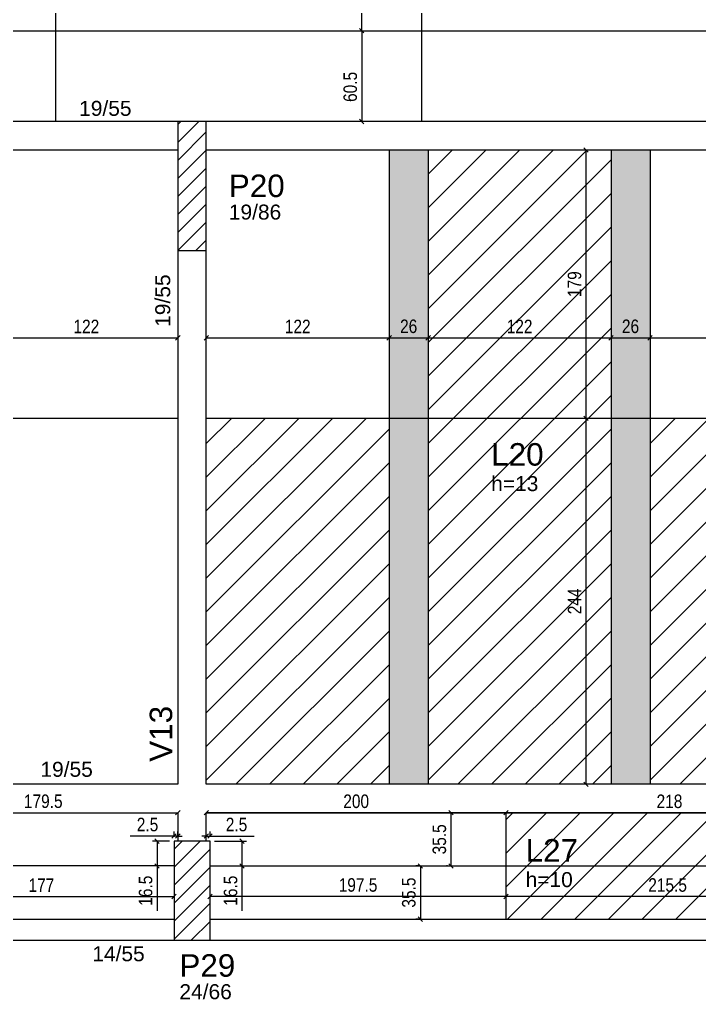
# Model space of a CAD drawing. Header units: millimetres. Extents: x 3565 to 7170, y 1537 to 2867.
# Drawn here: x 4384 to 4838, y 1543 to 2196 of the extents above; entities that cross this region are included whole.
import ezdxf

# ---------------------------------------------------------------- set-up
doc = ezdxf.new("R2010")
doc.units = ezdxf.units.MM
for name, color, linetype in [('3', 3, 'Continuous'), ('4', 4, 'Continuous'), ('7', 7, 'Continuous'), ('9', 9, 'Continuous'), ('Painéis', 200, 'Continuous')]:
    doc.layers.add(name, color=color, linetype=linetype)
doc.layers.add('Hachura', color=251, linetype='Continuous', lineweight=9)
doc.layers.add('REAPROVEITAMENTO', color=251, linetype='Continuous', lineweight=9)
doc.styles.add('COTA TECNICA-50', font='techl___.ttf', dxfattribs={"height": 9})
doc.styles.get("Standard").update_dxf_attribs({"font": 'arial.ttf'})
doc.dimstyles.new('COTA PAINEL-50', dxfattribs={"dimtxt": 9, "dimasz": 3, "dimexe": 3, "dimexo": 3, "dimgap": 3, "dimtad": 1, "dimdec": 1, "dimzin": 12, "dimdsep": 46, "dimtxsty": 'COTA TECNICA-50', "dimblk1": 'OBLIQUE', "dimblk2": 'OBLIQUE', "dimsah": 1, "dimcen": 0.9, "dimclrd": 4, "dimclre": 4, "dimclrt": 240, "dimadec": 1, "dimazin": 3, "dimtfac": 1, "dimtdec": 1, "dimtmove": 0, "dimatfit": 3, "dimfxl": 1, "dimtolj": 1, "dimtzin": 12, "dimarcsym": 0})

# ---------------------------------------------------------------- blocks, each defined once
blk = doc.blocks.new('_Oblique')
at = {"color": 0, "linetype": 'ByBlock', "lineweight": -2}
blk.add_line((-0.5, -0.5), (0.5, 0.5), dxfattribs=at)
blk = doc.blocks.new('*D464')
at = {"layer": 'Defpoints', "color": 0, "transparency": 16777216}
for p in [(4612.23, 2279.98), (4612.23, 2279.98), (4612.23, 2188.48)]:
    blk.add_point(p, dxfattribs=at)
at = {"layer": 'Painéis', "color": 4, "lineweight": -2, "transparency": 16777216}
blk.add_line((4612.23, 2188.48), (4612.23, 2279.98), dxfattribs=at)
at = {"layer": 'Painéis', "color": 4, "lineweight": -2, "transparency": 16777216, "xscale": 3, "yscale": 3, "zscale": 3}
for p, rotation in [((4612.23, 2279.98), 90), ((4612.23, 2188.48), 270)]:
    blk.add_blockref('_Oblique', p, dxfattribs=dict(at, rotation=rotation))
at = {"layer": 'Painéis', "color": 240, "transparency": 16777216, "insert": (4604.61, 2234.23), "char_height": 9, "attachment_point": 5, "rotation": 90, "style": 'COTA TECNICA-50'}
blk.add_mtext('\\A1;91.5', dxfattribs=at)
blk = doc.blocks.new('*D465')
at = {"layer": 'Defpoints', "color": 0, "transparency": 16777216}
for p in [(4612.23, 2188.48), (4612.23, 2127.98), (4612.23, 2127.98)]:
    blk.add_point(p, dxfattribs=at)
at = {"layer": 'Painéis', "color": 4, "lineweight": -2, "transparency": 16777216}
blk.add_line((4612.23, 2188.48), (4612.23, 2127.98), dxfattribs=at)
at = {"layer": 'Painéis', "color": 4, "lineweight": -2, "transparency": 16777216, "xscale": 3, "yscale": 3, "zscale": 3}
for p, rotation in [((4612.23, 2188.48), 90), ((4612.23, 2127.98), 270)]:
    blk.add_blockref('_Oblique', p, dxfattribs=dict(at, rotation=rotation))
at = {"layer": 'Painéis', "color": 240, "transparency": 16777216, "insert": (4604.63, 2151.02), "char_height": 9, "attachment_point": 5, "rotation": 90, "style": 'COTA TECNICA-50'}
blk.add_mtext('\\A1;60.5', dxfattribs=at)
blk = doc.blocks.new('*D486')
at = {"layer": 'Defpoints', "color": 0, "transparency": 16777216}
for p in [(4367.55, 1983.73), (4489.54, 1983.73), (4489.54, 1983.73)]:
    blk.add_point(p, dxfattribs=at)
at = {"layer": 'Painéis', "color": 4, "lineweight": -2, "transparency": 16777216}
blk.add_line((4367.55, 1983.73), (4489.54, 1983.73), dxfattribs=at)
at = {"layer": 'Painéis', "color": 4, "lineweight": -2, "transparency": 16777216, "xscale": 3, "yscale": 3, "zscale": 3, "rotation": 180}
blk.add_blockref('_Oblique', (4367.55, 1983.73), dxfattribs=at)
at = {"layer": 'Painéis', "color": 4, "lineweight": -2, "transparency": 16777216, "xscale": 3, "yscale": 3, "zscale": 3}
blk.add_blockref('_Oblique', (4489.54, 1983.73), dxfattribs=at)
at = {"layer": 'Painéis', "color": 240, "transparency": 16777216, "insert": (4428.54, 1991.28), "char_height": 9, "attachment_point": 5, "style": 'COTA TECNICA-50'}
blk.add_mtext('\\A1;122', dxfattribs=at)
blk = doc.blocks.new('*D489')
at = {"layer": 'Defpoints', "color": 0, "transparency": 16777216}
for p in [(4508.54, 1983.73), (4630.55, 1983.73), (4630.55, 1983.73)]:
    blk.add_point(p, dxfattribs=at)
at = {"layer": 'Painéis', "color": 4, "lineweight": -2, "transparency": 16777216}
blk.add_line((4508.54, 1983.73), (4630.55, 1983.73), dxfattribs=at)
at = {"layer": 'Painéis', "color": 4, "lineweight": -2, "transparency": 16777216, "xscale": 3, "yscale": 3, "zscale": 3, "rotation": 180}
blk.add_blockref('_Oblique', (4508.54, 1983.73), dxfattribs=at)
at = {"layer": 'Painéis', "color": 4, "lineweight": -2, "transparency": 16777216, "xscale": 3, "yscale": 3, "zscale": 3}
blk.add_blockref('_Oblique', (4630.55, 1983.73), dxfattribs=at)
at = {"layer": 'Painéis', "color": 240, "transparency": 16777216, "insert": (4569.54, 1991.28), "char_height": 9, "attachment_point": 5, "style": 'COTA TECNICA-50'}
blk.add_mtext('\\A1;122', dxfattribs=at)
blk = doc.blocks.new('*D490')
at = {"layer": 'Defpoints', "color": 0, "transparency": 16777216}
for p in [(4630.55, 1983.73), (4656.55, 1983.73), (4656.55, 1983.73)]:
    blk.add_point(p, dxfattribs=at)
at = {"layer": 'Painéis', "color": 4, "lineweight": -2, "transparency": 16777216}
blk.add_line((4630.55, 1983.73), (4656.55, 1983.73), dxfattribs=at)
at = {"layer": 'Painéis', "color": 4, "lineweight": -2, "transparency": 16777216, "xscale": 3, "yscale": 3, "zscale": 3, "rotation": 180}
blk.add_blockref('_Oblique', (4630.55, 1983.73), dxfattribs=at)
at = {"layer": 'Painéis', "color": 4, "lineweight": -2, "transparency": 16777216, "xscale": 3, "yscale": 3, "zscale": 3}
blk.add_blockref('_Oblique', (4656.55, 1983.73), dxfattribs=at)
at = {"layer": 'Painéis', "color": 240, "transparency": 16777216, "insert": (4643.55, 1991.32), "char_height": 9, "attachment_point": 5, "style": 'COTA TECNICA-50'}
blk.add_mtext('\\A1;26', dxfattribs=at)
blk = doc.blocks.new('*D538')
at = {"layer": 'Defpoints', "color": 0, "transparency": 16777216}
for p in [(4656.55, 1983.73), (4778.55, 1983.73), (4778.55, 1983.73)]:
    blk.add_point(p, dxfattribs=at)
at = {"layer": 'Painéis', "color": 4, "lineweight": -2, "transparency": 16777216}
blk.add_line((4656.55, 1983.73), (4778.55, 1983.73), dxfattribs=at)
at = {"layer": 'Painéis', "color": 4, "lineweight": -2, "transparency": 16777216, "xscale": 3, "yscale": 3, "zscale": 3, "rotation": 180}
blk.add_blockref('_Oblique', (4656.55, 1983.73), dxfattribs=at)
at = {"layer": 'Painéis', "color": 4, "lineweight": -2, "transparency": 16777216, "xscale": 3, "yscale": 3, "zscale": 3}
blk.add_blockref('_Oblique', (4778.55, 1983.73), dxfattribs=at)
at = {"layer": 'Painéis', "color": 240, "transparency": 16777216, "insert": (4717.55, 1991.28), "char_height": 9, "attachment_point": 5, "style": 'COTA TECNICA-50'}
blk.add_mtext('\\A1;122', dxfattribs=at)
blk = doc.blocks.new('*D539')
at = {"layer": 'Defpoints', "color": 0, "transparency": 16777216}
for p in [(4778.55, 1983.73), (4804.55, 1983.73), (4804.55, 1983.73)]:
    blk.add_point(p, dxfattribs=at)
at = {"layer": 'Painéis', "color": 4, "lineweight": -2, "transparency": 16777216}
blk.add_line((4778.55, 1983.73), (4804.55, 1983.73), dxfattribs=at)
at = {"layer": 'Painéis', "color": 4, "lineweight": -2, "transparency": 16777216, "xscale": 3, "yscale": 3, "zscale": 3, "rotation": 180}
blk.add_blockref('_Oblique', (4778.55, 1983.73), dxfattribs=at)
at = {"layer": 'Painéis', "color": 4, "lineweight": -2, "transparency": 16777216, "xscale": 3, "yscale": 3, "zscale": 3}
blk.add_blockref('_Oblique', (4804.55, 1983.73), dxfattribs=at)
at = {"layer": 'Painéis', "color": 240, "transparency": 16777216, "insert": (4791.55, 1991.32), "char_height": 9, "attachment_point": 5, "style": 'COTA TECNICA-50'}
blk.add_mtext('\\A1;26', dxfattribs=at)
blk = doc.blocks.new('*D540')
at = {"layer": 'Defpoints', "color": 0, "transparency": 16777216}
for p in [(4804.55, 1983.73), (4926.54, 1983.73), (4926.54, 1983.73)]:
    blk.add_point(p, dxfattribs=at)
at = {"layer": 'Painéis', "color": 4, "lineweight": -2, "transparency": 16777216}
blk.add_line((4804.55, 1983.73), (4926.54, 1983.73), dxfattribs=at)
at = {"layer": 'Painéis', "color": 4, "lineweight": -2, "transparency": 16777216, "xscale": 3, "yscale": 3, "zscale": 3, "rotation": 180}
blk.add_blockref('_Oblique', (4804.55, 1983.73), dxfattribs=at)
at = {"layer": 'Painéis', "color": 4, "lineweight": -2, "transparency": 16777216, "xscale": 3, "yscale": 3, "zscale": 3}
blk.add_blockref('_Oblique', (4926.54, 1983.73), dxfattribs=at)
at = {"layer": 'Painéis', "color": 240, "transparency": 16777216, "insert": (4865.54, 1991.28), "char_height": 9, "attachment_point": 5, "style": 'COTA TECNICA-50'}
blk.add_mtext('\\A1;122', dxfattribs=at)
blk = doc.blocks.new('*D541')
at = {"layer": 'Defpoints', "color": 0, "transparency": 16777216}
for p in [(4761.8, 2108.98), (4761.8, 1929.98), (4761.8, 1929.98)]:
    blk.add_point(p, dxfattribs=at)
at = {"layer": 'Painéis', "color": 4, "lineweight": -2, "transparency": 16777216}
blk.add_line((4761.8, 2108.98), (4761.8, 1929.98), dxfattribs=at)
at = {"layer": 'Painéis', "color": 4, "lineweight": -2, "transparency": 16777216, "xscale": 3, "yscale": 3, "zscale": 3}
for p, rotation in [((4761.8, 2108.98), 90), ((4761.8, 1929.98), 270)]:
    blk.add_blockref('_Oblique', p, dxfattribs=dict(at, rotation=rotation))
at = {"layer": 'Painéis', "color": 240, "transparency": 16777216, "insert": (4754.21, 2019.48), "char_height": 9, "attachment_point": 5, "rotation": 90, "style": 'COTA TECNICA-50'}
blk.add_mtext('\\A1;179', dxfattribs=at)
blk = doc.blocks.new('*D542')
at = {"layer": 'Defpoints', "color": 0, "transparency": 16777216}
for p in [(4761.8, 1929.98), (4761.8, 1685.98), (4761.8, 1685.98)]:
    blk.add_point(p, dxfattribs=at)
at = {"layer": 'Painéis', "color": 4, "lineweight": -2, "transparency": 16777216}
blk.add_line((4761.8, 1929.98), (4761.8, 1685.98), dxfattribs=at)
at = {"layer": 'Painéis', "color": 4, "lineweight": -2, "transparency": 16777216, "xscale": 3, "yscale": 3, "zscale": 3}
for p, rotation in [((4761.8, 1929.98), 90), ((4761.8, 1685.98), 270)]:
    blk.add_blockref('_Oblique', p, dxfattribs=dict(at, rotation=rotation))
at = {"layer": 'Painéis', "color": 240, "transparency": 16777216, "insert": (4754.23, 1807.98), "char_height": 9, "attachment_point": 5, "rotation": 90, "style": 'COTA TECNICA-50'}
blk.add_mtext('\\A1;244', dxfattribs=at)
blk = doc.blocks.new('*D597')
at = {"layer": 'Defpoints', "color": 0, "transparency": 16777216}
for p in [(4310.04, 1611.13), (4487.04, 1611.13), (4487.04, 1611.13)]:
    blk.add_point(p, dxfattribs=at)
at = {"layer": 'Painéis', "color": 4, "lineweight": -2, "transparency": 16777216}
blk.add_line((4310.04, 1611.13), (4487.04, 1611.13), dxfattribs=at)
at = {"layer": 'Painéis', "color": 4, "lineweight": -2, "transparency": 16777216, "xscale": 3, "yscale": 3, "zscale": 3, "rotation": 180}
blk.add_blockref('_Oblique', (4310.04, 1611.13), dxfattribs=at)
at = {"layer": 'Painéis', "color": 4, "lineweight": -2, "transparency": 16777216, "xscale": 3, "yscale": 3, "zscale": 3}
blk.add_blockref('_Oblique', (4487.04, 1611.13), dxfattribs=at)
at = {"layer": 'Painéis', "color": 240, "transparency": 16777216, "insert": (4398.54, 1618.7), "char_height": 9, "attachment_point": 5, "style": 'COTA TECNICA-50'}
blk.add_mtext('\\A1;177', dxfattribs=at)
blk = doc.blocks.new('*D655')
at = {"layer": 'Defpoints', "color": 0, "transparency": 16777216}
for p in [(4310.04, 1666.98), (4489.54, 1666.98), (4489.54, 1666.98)]:
    blk.add_point(p, dxfattribs=at)
at = {"layer": 'Painéis', "color": 4, "lineweight": -2, "transparency": 16777216}
blk.add_line((4310.04, 1666.98), (4489.54, 1666.98), dxfattribs=at)
at = {"layer": 'Painéis', "color": 4, "lineweight": -2, "transparency": 16777216, "xscale": 3, "yscale": 3, "zscale": 3, "rotation": 180}
blk.add_blockref('_Oblique', (4310.04, 1666.98), dxfattribs=at)
at = {"layer": 'Painéis', "color": 4, "lineweight": -2, "transparency": 16777216, "xscale": 3, "yscale": 3, "zscale": 3}
blk.add_blockref('_Oblique', (4489.54, 1666.98), dxfattribs=at)
at = {"layer": 'Painéis', "color": 240, "transparency": 16777216, "insert": (4399.79, 1674.6), "char_height": 9, "attachment_point": 5, "style": 'COTA TECNICA-50'}
blk.add_mtext('\\A1;179.5', dxfattribs=at)
blk = doc.blocks.new('*D656')
at = {"layer": 'Defpoints', "color": 0, "transparency": 16777216}
for p in [(4487.04, 1651.46), (4487.04, 1647.98), (4489.54, 1647.98)]:
    blk.add_point(p, dxfattribs=at)
at = {"layer": 'Painéis', "color": 4, "lineweight": -2, "transparency": 16777216}
for p, q in [((4487.04, 1650.98), (4487.04, 1654.46)), ((4489.54, 1650.98), (4489.54, 1654.46)), ((4487.04, 1651.46), (4457.68, 1651.46)), ((4489.54, 1651.46), (4487.04, 1651.46)), ((4489.54, 1651.46), (4492.54, 1651.46))]:
    blk.add_line(p, q, dxfattribs=at)
at = {"layer": 'Painéis', "color": 4, "lineweight": -2, "transparency": 16777216, "xscale": 3, "yscale": 3, "zscale": 3}
blk.add_blockref('_Oblique', (4487.04, 1651.46), dxfattribs=at)
at = {"layer": 'Painéis', "color": 4, "lineweight": -2, "transparency": 16777216, "xscale": 3, "yscale": 3, "zscale": 3, "rotation": 180}
blk.add_blockref('_Oblique', (4489.54, 1651.46), dxfattribs=at)
at = {"layer": 'Painéis', "color": 240, "transparency": 16777216, "insert": (4469.36, 1659.06), "char_height": 9, "attachment_point": 5, "style": 'COTA TECNICA-50'}
blk.add_mtext('\\A1;2.5', dxfattribs=at)
blk = doc.blocks.new('*D657')
at = {"layer": 'Defpoints', "color": 0, "transparency": 16777216}
for p in [(4487.04, 1647.98), (4475.68, 1631.48), (4487.04, 1631.48)]:
    blk.add_point(p, dxfattribs=at)
at = {"layer": 'Painéis', "color": 4, "lineweight": -2, "transparency": 16777216}
for p, q in [((4484.04, 1647.98), (4472.68, 1647.98)), ((4475.68, 1647.98), (4475.68, 1631.48)), ((4484.04, 1631.48), (4472.68, 1631.48)), ((4475.68, 1631.48), (4475.68, 1601.5))]:
    blk.add_line(p, q, dxfattribs=at)
at = {"layer": 'Painéis', "color": 4, "lineweight": -2, "transparency": 16777216, "xscale": 3, "yscale": 3, "zscale": 3}
for p, rotation in [((4475.68, 1647.98), 90), ((4475.68, 1631.48), 270)]:
    blk.add_blockref('_Oblique', p, dxfattribs=dict(at, rotation=rotation))
at = {"layer": 'Painéis', "color": 240, "transparency": 16777216, "insert": (4468.08, 1614.99), "char_height": 9, "attachment_point": 5, "rotation": 90, "style": 'COTA TECNICA-50'}
blk.add_mtext('\\A1;16.5', dxfattribs=at)
blk = doc.blocks.new('*D600')
at = {"layer": 'Defpoints', "color": 0, "transparency": 16777216}
for p in [(4708.54, 1611.13), (4708.54, 1611.13), (4924.04, 1611.13)]:
    blk.add_point(p, dxfattribs=at)
at = {"layer": 'Painéis', "color": 4, "lineweight": -2, "transparency": 16777216}
blk.add_line((4924.04, 1611.13), (4708.54, 1611.13), dxfattribs=at)
at = {"layer": 'Painéis', "color": 4, "lineweight": -2, "transparency": 16777216, "xscale": 3, "yscale": 3, "zscale": 3, "rotation": 180}
blk.add_blockref('_Oblique', (4708.54, 1611.13), dxfattribs=at)
at = {"layer": 'Painéis', "color": 4, "lineweight": -2, "transparency": 16777216, "xscale": 3, "yscale": 3, "zscale": 3}
blk.add_blockref('_Oblique', (4924.04, 1611.13), dxfattribs=at)
at = {"layer": 'Painéis', "color": 240, "transparency": 16777216, "insert": (4816.29, 1618.73), "char_height": 9, "attachment_point": 5, "style": 'COTA TECNICA-50'}
blk.add_mtext('\\A1;215.5', dxfattribs=at)
blk = doc.blocks.new('*D601')
at = {"layer": 'Defpoints', "color": 0, "transparency": 16777216}
for p in [(4511.04, 1611.13), (4511.04, 1611.13), (4708.54, 1611.13)]:
    blk.add_point(p, dxfattribs=at)
at = {"layer": 'Painéis', "color": 4, "lineweight": -2, "transparency": 16777216}
blk.add_line((4708.54, 1611.13), (4511.04, 1611.13), dxfattribs=at)
at = {"layer": 'Painéis', "color": 4, "lineweight": -2, "transparency": 16777216, "xscale": 3, "yscale": 3, "zscale": 3, "rotation": 180}
blk.add_blockref('_Oblique', (4511.04, 1611.13), dxfattribs=at)
at = {"layer": 'Painéis', "color": 4, "lineweight": -2, "transparency": 16777216, "xscale": 3, "yscale": 3, "zscale": 3}
blk.add_blockref('_Oblique', (4708.54, 1611.13), dxfattribs=at)
at = {"layer": 'Painéis', "color": 240, "transparency": 16777216, "insert": (4609.79, 1618.76), "char_height": 9, "attachment_point": 5, "style": 'COTA TECNICA-50'}
blk.add_mtext('\\A1;197.5', dxfattribs=at)
blk = doc.blocks.new('*D602')
at = {"layer": 'Defpoints', "color": 0, "transparency": 16777216}
for p in [(4672.51, 1666.98), (4671.76, 1631.48), (4672.51, 1631.48)]:
    blk.add_point(p, dxfattribs=at)
at = {"layer": 'Painéis', "color": 4, "lineweight": -2, "transparency": 16777216}
for p, q in [((4669.51, 1666.98), (4668.76, 1666.98)), ((4671.76, 1666.98), (4671.76, 1631.48)), ((4669.51, 1631.48), (4668.76, 1631.48))]:
    blk.add_line(p, q, dxfattribs=at)
at = {"layer": 'Painéis', "color": 4, "lineweight": -2, "transparency": 16777216, "xscale": 3, "yscale": 3, "zscale": 3}
for p, rotation in [((4671.76, 1666.98), 90), ((4671.76, 1631.48), 270)]:
    blk.add_blockref('_Oblique', p, dxfattribs=dict(at, rotation=rotation))
at = {"layer": 'Painéis', "color": 240, "transparency": 16777216, "insert": (4664.06, 1649.23), "char_height": 9, "attachment_point": 5, "rotation": 90, "style": 'COTA TECNICA-50'}
blk.add_mtext('\\A1;35.5', dxfattribs=at)
blk = doc.blocks.new('*D603')
at = {"layer": 'Defpoints', "color": 0, "transparency": 16777216}
for p in [(4653.27, 1631.48), (4651.38, 1595.98), (4653.27, 1595.98)]:
    blk.add_point(p, dxfattribs=at)
at = {"layer": 'Painéis', "color": 4, "lineweight": -2, "transparency": 16777216}
for p, q in [((4650.27, 1631.48), (4648.38, 1631.48)), ((4651.38, 1631.48), (4651.38, 1595.98)), ((4650.27, 1595.98), (4648.38, 1595.98))]:
    blk.add_line(p, q, dxfattribs=at)
at = {"layer": 'Painéis', "color": 4, "lineweight": -2, "transparency": 16777216, "xscale": 3, "yscale": 3, "zscale": 3}
for p, rotation in [((4651.38, 1631.48), 90), ((4651.38, 1595.98), 270)]:
    blk.add_blockref('_Oblique', p, dxfattribs=dict(at, rotation=rotation))
at = {"layer": 'Painéis', "color": 240, "transparency": 16777216, "insert": (4643.68, 1613.73), "char_height": 9, "attachment_point": 5, "rotation": 90, "style": 'COTA TECNICA-50'}
blk.add_mtext('\\A1;35.5', dxfattribs=at)
blk = doc.blocks.new('*D658')
at = {"layer": 'Defpoints', "color": 0, "transparency": 16777216}
for p in [(4708.54, 1666.98), (4708.54, 1666.98), (4926.54, 1666.98)]:
    blk.add_point(p, dxfattribs=at)
at = {"layer": 'Painéis', "color": 4, "lineweight": -2, "transparency": 16777216}
blk.add_line((4926.54, 1666.98), (4708.54, 1666.98), dxfattribs=at)
at = {"layer": 'Painéis', "color": 4, "lineweight": -2, "transparency": 16777216, "xscale": 3, "yscale": 3, "zscale": 3, "rotation": 180}
blk.add_blockref('_Oblique', (4708.54, 1666.98), dxfattribs=at)
at = {"layer": 'Painéis', "color": 4, "lineweight": -2, "transparency": 16777216, "xscale": 3, "yscale": 3, "zscale": 3}
blk.add_blockref('_Oblique', (4926.54, 1666.98), dxfattribs=at)
at = {"layer": 'Painéis', "color": 240, "transparency": 16777216, "insert": (4817.54, 1674.56), "char_height": 9, "attachment_point": 5, "style": 'COTA TECNICA-50'}
blk.add_mtext('\\A1;218', dxfattribs=at)
blk = doc.blocks.new('*D604')
at = {"layer": 'Defpoints', "color": 0, "transparency": 16777216}
for p in [(4508.54, 1666.98), (4508.54, 1666.98), (4708.54, 1666.98)]:
    blk.add_point(p, dxfattribs=at)
at = {"layer": 'Painéis', "color": 4, "lineweight": -2, "transparency": 16777216}
blk.add_line((4708.54, 1666.98), (4508.54, 1666.98), dxfattribs=at)
at = {"layer": 'Painéis', "color": 4, "lineweight": -2, "transparency": 16777216, "xscale": 3, "yscale": 3, "zscale": 3, "rotation": 180}
blk.add_blockref('_Oblique', (4508.54, 1666.98), dxfattribs=at)
at = {"layer": 'Painéis', "color": 4, "lineweight": -2, "transparency": 16777216, "xscale": 3, "yscale": 3, "zscale": 3}
blk.add_blockref('_Oblique', (4708.54, 1666.98), dxfattribs=at)
at = {"layer": 'Painéis', "color": 240, "transparency": 16777216, "insert": (4608.54, 1674.57), "char_height": 9, "attachment_point": 5, "style": 'COTA TECNICA-50'}
blk.add_mtext('\\A1;200', dxfattribs=at)
blk = doc.blocks.new('*D605')
at = {"layer": 'Defpoints', "color": 0, "transparency": 16777216}
for p in [(4508.54, 1647.98), (4511.04, 1651.46), (4511.04, 1647.98)]:
    blk.add_point(p, dxfattribs=at)
at = {"layer": 'Painéis', "color": 4, "lineweight": -2, "transparency": 16777216}
for p, q in [((4508.54, 1650.98), (4508.54, 1654.46)), ((4511.04, 1650.98), (4511.04, 1654.46)), ((4508.54, 1651.46), (4505.54, 1651.46)), ((4508.54, 1651.46), (4511.04, 1651.46)), ((4511.04, 1651.46), (4540.4, 1651.46))]:
    blk.add_line(p, q, dxfattribs=at)
at = {"layer": 'Painéis', "color": 4, "lineweight": -2, "transparency": 16777216, "xscale": 3, "yscale": 3, "zscale": 3}
blk.add_blockref('_Oblique', (4508.54, 1651.46), dxfattribs=at)
at = {"layer": 'Painéis', "color": 4, "lineweight": -2, "transparency": 16777216, "xscale": 3, "yscale": 3, "zscale": 3, "rotation": 180}
blk.add_blockref('_Oblique', (4511.04, 1651.46), dxfattribs=at)
at = {"layer": 'Painéis', "color": 240, "transparency": 16777216, "insert": (4528.72, 1659.06), "char_height": 9, "attachment_point": 5, "style": 'COTA TECNICA-50'}
blk.add_mtext('\\A1;2.5', dxfattribs=at)
blk = doc.blocks.new('*D659')
at = {"layer": 'Defpoints', "color": 0, "transparency": 16777216}
for p in [(4511.04, 1647.98), (4511.04, 1631.48), (4532.35, 1631.48)]:
    blk.add_point(p, dxfattribs=at)
at = {"layer": 'Painéis', "color": 4, "lineweight": -2, "transparency": 16777216}
for p, q in [((4514.04, 1647.98), (4535.35, 1647.98)), ((4532.35, 1647.98), (4532.35, 1631.48)), ((4514.04, 1631.48), (4535.35, 1631.48)), ((4532.35, 1631.48), (4532.35, 1601.5))]:
    blk.add_line(p, q, dxfattribs=at)
at = {"layer": 'Painéis', "color": 4, "lineweight": -2, "transparency": 16777216, "xscale": 3, "yscale": 3, "zscale": 3}
for p, rotation in [((4532.35, 1647.98), 90), ((4532.35, 1631.48), 270)]:
    blk.add_blockref('_Oblique', p, dxfattribs=dict(at, rotation=rotation))
at = {"layer": 'Painéis', "color": 240, "transparency": 16777216, "insert": (4524.75, 1614.99), "char_height": 9, "attachment_point": 5, "rotation": 90, "style": 'COTA TECNICA-50'}
blk.add_mtext('\\A1;16.5', dxfattribs=at)

msp = doc.modelspace()

# ---------------------------------------------------------------- hatches: boundary and pattern name
at = {"layer": 'Hachura', "linetype": 'ByBlock'}
h = msp.add_hatch(color=256, dxfattribs=at)
h.dxf.hatch_style = 1
h.paths.add_polyline_path([(4630.55, 1685.98), (4656.55, 1685.98), (4656.55, 2108.98), (4630.55, 2108.98)])
h = msp.add_hatch(color=256, dxfattribs=at)
h.dxf.hatch_style = 1
h.paths.add_polyline_path([(4778.55, 1685.98), (4804.55, 1685.98), (4804.55, 2108.98), (4778.55, 2108.98)])
at = {"layer": 'REAPROVEITAMENTO', "linetype": 'ByBlock'}
h = msp.add_hatch(dxfattribs=at)
h.set_pattern_fill('ANSI31', color=256, scale=5, style=2)
h.set_pattern_definition([(45, (-1881.209, -67.141), (-11.22532, 11.22532), [])])
h.paths.add_polyline_path([(4778.55, 1685.98), (4656.55, 1685.98), (4656.55, 2108.98), (4778.55, 2108.98)])
h = msp.add_hatch(dxfattribs=at)
h.set_pattern_fill('ANSI31', color=256, scale=5, style=2)
h.set_pattern_definition([(45, (-2029.218, -67.141), (-11.22532, 11.22532), [])])
h.paths.add_polyline_path([(4630.54, 1685.98), (4508.54, 1685.98), (4508.54, 1929.98), (4630.54, 1929.98)])
h = msp.add_hatch(dxfattribs=at)
h.set_pattern_fill('ANSI31', color=256, scale=5, style=2)
h.set_pattern_definition([(45, (-1733.209, -67.141), (-11.22532, 11.22532), [])])
h.paths.add_polyline_path([(4926.55, 1685.98), (4804.55, 1685.98), (4804.55, 1929.98), (4926.55, 1929.98)])
h = msp.add_hatch(dxfattribs=at)
h.set_pattern_fill('ANSI31', color=256, scale=5, style=2)
h.set_pattern_definition([(45, (-1908.218, -509.141), (-11.22532, 11.22532), [])])
h.paths.add_polyline_path([(4926.35, 1647.98), (4923.85, 1647.98), (4924.04, 1595.98), (4708.54, 1595.98), (4708.54, 1666.98), (4926.54, 1666.98)])

# ---------------------------------------------------------------- linework, layer by layer
at = {"layer": '3', "linetype": 'Continuous'}
for p, q in [((4489.54, 2113.98), (4503.53, 2127.98)), ((4489.54, 2126), (4491.51, 2127.98)), ((4489.54, 2101.96), (4508.54, 2120.96)), ((4489.54, 2089.94), (4508.54, 2108.94)), ((4489.54, 2077.92), (4508.54, 2096.92)), ((4489.54, 2065.9), (4508.54, 2084.9)), ((4489.54, 2053.88), (4508.54, 2072.88)), ((4489.66, 2041.98), (4508.54, 2060.86)), ((4501.68, 2041.98), (4508.54, 2048.84)), ((4487.04, 1630.65), (4504.37, 1647.98)), ((4487.04, 1642.67), (4492.35, 1647.98)), ((4487.04, 1618.63), (4511.04, 1642.63)), ((4487.04, 1606.61), (4511.04, 1630.61)), ((4487.04, 1594.59), (4511.04, 1618.59)), ((4487.04, 1582.57), (4511.04, 1606.57)), ((4074.04, 1595.98), (4487.04, 1595.98)), ((4498.47, 1581.98), (4511.04, 1594.55)), ((4511.04, 1595.98), (4924.04, 1595.98)), ((4074.04, 1581.98), (4487.04, 1581.98)), ((4510.49, 1581.98), (4511.04, 1582.53)), ((4511.04, 1581.98), (4924.04, 1581.98))]:
    msp.add_line(p, q, dxfattribs=at)
for points in [[(4489.54, 2127.98), (4102.04, 2127.98)], [(4926.54, 2127.98), (4508.54, 2127.98)], [(4102.04, 2108.98), (4489.54, 2108.98)], [(4508.54, 2108.98), (4926.54, 2108.98)], [(4489.54, 2041.98), (4489.54, 1685.98)], [(4508.54, 1685.98), (4508.54, 2041.98)], [(4489.54, 1685.98), (4071.54, 1685.98)], [(4926.54, 1685.98), (4508.54, 1685.98)], [(4071.54, 1666.98), (4489.54, 1666.98)], [(4489.54, 1666.98), (4489.54, 1647.98)], [(4508.54, 1666.98), (4926.54, 1666.98)], [(4508.54, 1647.98), (4508.54, 1666.98)]]:
    msp.add_lwpolyline(points, dxfattribs=at)
at = {"layer": '7', "linetype": 'Continuous'}
for points in [[(4489.54, 2041.98), (4508.54, 2041.98), (4508.54, 2127.98), (4489.54, 2127.98), (4489.54, 2041.98)], [(4487.04, 1581.98), (4511.04, 1581.98), (4511.04, 1647.98), (4487.04, 1647.98), (4487.04, 1581.98)]]:
    msp.add_lwpolyline(points, dxfattribs=at)
at = {"layer": '9', "linetype": 'Continuous'}
for points in [[(4489.54, 1908.98), (4489.54, 2108.98), (4489.54, 1908.98)], [(4508.54, 2108.98), (4508.54, 1908.98), (4508.54, 2108.98)]]:
    msp.add_solid(points, dxfattribs=at)
at = {"layer": 'Painéis'}
for p, q in [((4408.04, 2279.98), (4408.04, 2127.98)), ((4652.04, 2279.98), (4652.04, 2127.98)), ((3843.54, 2188.48), (6982.54, 2188.48)), ((4630.55, 2108.98), (4630.55, 1685.98)), ((4656.55, 2108.98), (4656.55, 1685.98)), ((4778.55, 2108.98), (4778.55, 1685.98)), ((4804.55, 2108.98), (4804.55, 1685.98)), ((4489.45, 1929.98), (4071.45, 1929.98)), ((4926.45, 1929.98), (4508.45, 1929.98)), ((4708.54, 1595.98), (4708.54, 1666.98)), ((4487.04, 1631.48), (4074.04, 1631.48)), ((4511.04, 1631.48), (4924.04, 1631.48))]:
    msp.add_line(p, q, dxfattribs=at)

# ---------------------------------------------------------------- texts
at = {"layer": '3', "linetype": 'Continuous'}
for s, p in [('19/55', (4423.73, 2131.73)), ('19/86', (4523.59, 2062.56)), ('h=13', (4698.62, 1881.47)), ('19/55', (4397.9, 1690.94)), ('h=10', (4721.58, 1617.39)), ('14/55', (4432.52, 1567.95)), ('24/66', (4490.62, 1542.64))]:
    msp.add_text(s, height=10, dxfattribs=at).set_placement(p)
msp.add_text('19/55', height=10, rotation=90, dxfattribs=at).set_placement((4484.5, 1991.02))
at = {"layer": '4', "linetype": 'Continuous'}
for s, p in [('P20', (4523.59, 2077.56)), ('L20', (4698.62, 1898.47)), ('L27', (4721.58, 1634.39)), ('P29', (4490.62, 1557.64))]:
    msp.add_text(s, height=15, dxfattribs=at).set_placement(p)
msp.add_text('V13', height=15, rotation=90, dxfattribs=at).set_placement((4485.79, 1700.98))

# ---------------------------------------------------------------- dimensions: what is measured, and where the dimension line sits
at = {"layer": 'Painéis'}
for base, p1, p2, angle, picture, middle in [((4612.23, 2279.98), (4612.23, 2188.48), (4612.23, 2279.98), 90, '*D464', (4604.61, 2234.23)), ((4761.8, 1929.98), (4761.8, 2108.98), (4761.8, 1929.98), 90, '*D541', (4754.21, 2019.48)), ((4761.8, 1685.98), (4761.8, 1929.98), (4761.8, 1685.98), 90, '*D542', (4754.23, 1807.98)), ((4508.54, 1666.98), (4708.54, 1666.98), (4508.54, 1666.98), 180, '*D604', (4608.54, 1674.57)), ((4708.54, 1666.98), (4926.54, 1666.98), (4708.54, 1666.98), 180, '*D658', (4817.54, 1674.56)), ((4671.76, 1631.48), (4672.51, 1666.98), (4672.51, 1631.48), 270, '*D602', (4664.06, 1649.23)), ((4511.04, 1651.46), (4508.54, 1647.98), (4511.04, 1647.98), 180, '*D605', (4528.72, 1659.06)), ((4475.68, 1631.48), (4487.04, 1647.98), (4487.04, 1631.48), 90, '*D657', (4468.08, 1614.99)), ((4532.35, 1631.48), (4511.04, 1647.98), (4511.04, 1631.48), 90, '*D659', (4524.75, 1614.99)), ((4651.38, 1595.98), (4653.27, 1631.48), (4653.27, 1595.98), 270, '*D603', (4643.68, 1613.73)), ((4487.04, 1611.13), (4310.04, 1611.13), (4487.04, 1611.13), 180, '*D597', (4398.54, 1618.7))]:
    dim = msp.add_linear_dim(base=base, p1=p1, p2=p2, angle=angle, dimstyle='COTA PAINEL-50', dxfattribs=at)
    dim.commit()
    dim.dimension.update_dxf_attribs({"geometry": picture, "text_midpoint": middle})
dim = msp.add_linear_dim(base=(4612.23, 2127.98), p1=(4612.23, 2188.48), p2=(4612.23, 2127.98), angle=90, dimstyle='COTA PAINEL-50', dxfattribs=at)
dim.commit()
dim.dimension.update_dxf_attribs({"geometry": '*D465', "text_midpoint": (4612.23, 2151.02), "dimtype": 160})
for base, p1, p2, picture, middle in [((4489.54, 1983.73), (4367.55, 1983.73), (4489.54, 1983.73), '*D486', (4428.54, 1991.28)), ((4630.55, 1983.73), (4508.54, 1983.73), (4630.55, 1983.73), '*D489', (4569.54, 1991.28)), ((4656.55, 1983.73), (4630.55, 1983.73), (4656.55, 1983.73), '*D490', (4643.55, 1991.32)), ((4778.55, 1983.73), (4656.55, 1983.73), (4778.55, 1983.73), '*D538', (4717.55, 1991.28)), ((4804.55, 1983.73), (4778.55, 1983.73), (4804.55, 1983.73), '*D539', (4791.55, 1991.32)), ((4926.54, 1983.73), (4804.55, 1983.73), (4926.54, 1983.73), '*D540', (4865.54, 1991.28))]:
    dim = msp.add_linear_dim(base=base, p1=p1, p2=p2, dimstyle='COTA PAINEL-50', override={"dimtmove": 1}, dxfattribs=at)
    dim.commit()
    dim.dimension.update_dxf_attribs({"geometry": picture, "text_midpoint": middle})
for base, p1, p2, picture, middle in [((4489.54, 1666.98), (4310.04, 1666.98), (4489.54, 1666.98), '*D655', (4399.79, 1674.6)), ((4487.04, 1651.46), (4489.54, 1647.98), (4487.04, 1647.98), '*D656', (4469.36, 1659.06)), ((4511.04, 1611.13), (4708.54, 1611.13), (4511.04, 1611.13), '*D601', (4609.79, 1618.76)), ((4708.54, 1611.13), (4924.04, 1611.13), (4708.54, 1611.13), '*D600', (4816.29, 1618.73))]:
    dim = msp.add_linear_dim(base=base, p1=p1, p2=p2, dimstyle='COTA PAINEL-50', dxfattribs=at)
    dim.commit()
    dim.dimension.update_dxf_attribs({"geometry": picture, "text_midpoint": middle})

doc.saveas('drawing.dxf')
